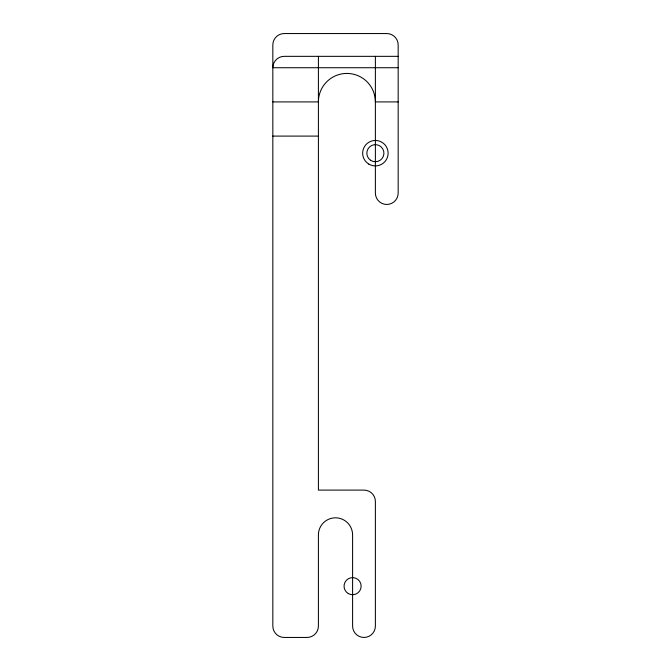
<?xml version="1.0" encoding="UTF-8"?>
<svg xmlns="http://www.w3.org/2000/svg" width="671" height="671" viewBox="0 0 671 671"><rect width="100%" height="100%" fill="white"/><g stroke="black" fill="none" stroke-linecap="round" stroke-linejoin="round"><path stroke-width="1.01" d="M398.171 56.339L284.227 56.339A11.39 11.39 0 0 0 272.829 67.729L398.171 67.729M272.829 101.917L318.406 101.917A28.484 28.484 0 0 1 346.89 73.433A28.484 28.484 0 0 1 375.383 101.917L398.171 101.917M272.829 136.096L318.406 136.096M375.383 56.339L375.383 193.072A11.39 11.39 0 0 0 386.773 204.462A11.39 11.39 0 0 0 398.171 193.072L398.171 44.94A11.39 11.39 0 0 0 386.773 33.55L284.227 33.55A11.39 11.39 0 0 0 272.829 44.94L272.829 626.06A11.39 11.39 0 0 0 284.227 637.45L307.016 637.45A11.39 11.39 0 0 0 318.406 626.06L318.406 534.904A17.094 17.094 0 0 1 335.5 517.811A17.094 17.094 0 0 1 352.594 534.904L352.594 626.06A11.39 11.39 0 0 0 363.984 637.45A11.39 11.39 0 0 0 375.383 626.06L375.383 501.489A11.39 11.39 0 0 0 363.984 490.098L318.406 490.098L318.406 56.339M348.316 593.575A8.547 8.547 0 0 0 361.141 586.177A8.547 8.547 0 0 0 348.316 578.771A8.547 8.547 0 0 0 348.316 593.575M370.526 160.226A8.547 8.547 0 0 0 383.896 153.877A8.547 8.547 0 0 0 371.709 145.473A8.547 8.547 0 0 0 370.526 160.226M368.865 164.135A12.741 12.741 0 0 0 388.115 153.365A12.741 12.741 0 0 0 369.159 142.076A12.741 12.741 0 0 0 368.865 164.135"/></g></svg>
